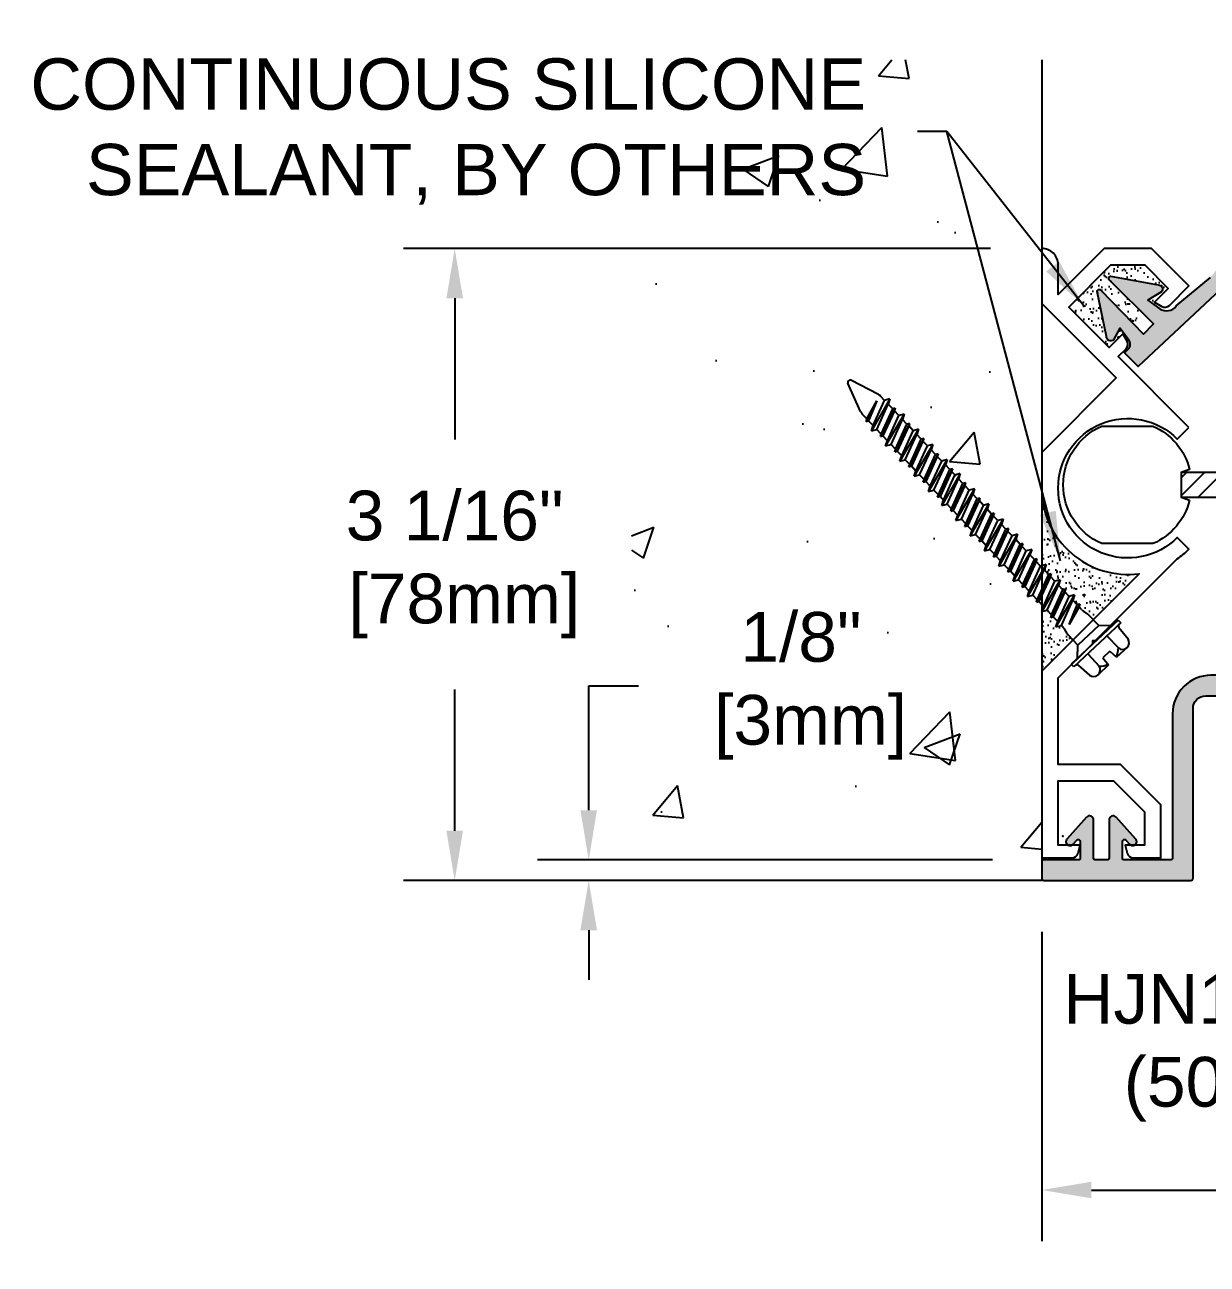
# Model space of a CAD drawing. Header units: inches. Extents: x -2.3 to 14.6, y 3.3 to 12.8.
# Drawn here: x -2.31 to 3.46, y 3.3 to 9.34 of the extents above; entities that cross this region are included whole.
import ezdxf

# ---------------------------------------------------------------- set-up
doc = ezdxf.new("R2010")
doc.units = ezdxf.units.IN
doc.header["$MEASUREMENT"] = 0
for name, color, linetype in [('Anchors', 4, 'Continuous'), ('Conditions', 1, 'Continuous'), ('Dimensions', 3, 'Continuous'), ('Fillers', 2, 'Continuous'), ('Metals', 7, 'Continuous'), ('Text', 2, 'Continuous')]:
    doc.layers.add(name, color=color, linetype=linetype)
doc.styles.add('Arial', font='arial.ttf')
doc.dimstyles.new('Arial', dxfattribs={"dimtxt": 0.2425, "dimasz": 0.2425, "dimexe": 0.25, "dimexo": 0.25, "dimgap": 0.25, "dimtad": 0, "dimtih": 1, "dimtoh": 1, "dimdec": 4, "dimzin": 3, "dimdsep": 46, "dimlunit": 4, "dimtxsty": 'Arial', "dimcen": 0.09, "dimadec": 0, "dimazin": 0, "dimtfac": 1, "dimtdec": 4, "dimtofl": 0, "dimtmove": 0, "dimatfit": 3, "dimfxl": 0, "dimfrac": 2, "dimtolj": 1, "dimtzin": 0, "dimarcsym": 0})

# ---------------------------------------------------------------- blocks, each defined once
blk = doc.blocks.new('Th316134')
for p, q in [((-0.0968, 1.8775), (-0.0272, 1.8775)), ((-0.0233, 1.8325), (-0.0272, 1.8775)), ((0.0232, 1.8325), (0.0272, 1.8775)), ((0.0272, 1.8775), (0.0967, 1.8775)), ((-0.1352, 1.779), (-0.129, 1.8501)), ((-0.0645, 1.7688), (-0.0645, 1.8501)), ((-0.0233, 1.8325), (0.0232, 1.8325)), ((0.0645, 1.7688), (0.0645, 1.8501)), ((0.1352, 1.779), (0.129, 1.8501)), ((-0.1568, 1.75), (-0.1568, 1.7688)), ((-0.1568, 1.7688), (0.1567, 1.7688)), ((0.1567, 1.7688), (0.1567, 1.75)), ((-0.1568, 1.75), (0.1567, 1.75)), ((-0.1148, 1.75), (-0.0698, 1.705)), ((-0.0698, 1.705), (-0.0698, 1.6379)), ((-0.0698, 1.705), (0.0697, 1.705)), ((0.1148, 1.75), (0.0697, 1.705)), ((0.0697, 1.705), (0.0697, 1.6379)), ((-0.0737, 1.5664), (0.0321, 1.6029)), ((-0.0737, 1.5664), (-0.0623, 1.5726)), ((-0.0687, 1.6283), (-0.0633, 1.6023)), ((-0.0623, 1.5726), (0.0321, 1.6029)), ((0.0321, 1.6029), (-0.0623, 1.5602)), ((-0.0623, 1.5927), (-0.0623, 1.5726)), ((0.0623, 1.5793), (-0.0623, 1.5285)), ((0.0623, 1.5927), (0.0623, 1.5793)), ((0.0862, 1.5664), (0.0623, 1.5793)), ((0.0687, 1.6283), (0.0633, 1.6023)), ((-0.0863, 1.5156), (0.0862, 1.5664)), ((-0.0863, 1.5156), (-0.0623, 1.5285)), ((-0.0863, 1.5156), (-0.0623, 1.5027)), ((-0.0737, 1.5664), (-0.0623, 1.5602)), ((-0.0737, 1.4648), (0.0737, 1.5156)), ((-0.0623, 1.5602), (-0.0623, 1.5285)), ((0.0623, 1.5535), (-0.0623, 1.5027)), ((-0.0623, 1.471), (0.0623, 1.5218)), ((0.0862, 1.5664), (0.0623, 1.5535)), ((0.0623, 1.5535), (0.0623, 1.5218)), ((0.0737, 1.5156), (0.0623, 1.5218)), ((0.0737, 1.5156), (0.0623, 1.5095)), ((-0.0863, 1.4141), (0.0862, 1.4648)), ((-0.0737, 1.4648), (-0.0623, 1.471)), ((-0.0737, 1.4648), (-0.0623, 1.4587)), ((0.0623, 1.5095), (-0.0623, 1.4587)), ((-0.0623, 1.5027), (-0.0623, 1.471)), ((0.0623, 1.4778), (-0.0623, 1.427)), ((-0.0623, 1.4587), (-0.0623, 1.427)), ((0.0623, 1.4519), (-0.0623, 1.4011)), ((0.0623, 1.5095), (0.0623, 1.4778)), ((0.0862, 1.4648), (0.0623, 1.4778)), ((0.0862, 1.4648), (0.0623, 1.4519)), ((0.0623, 1.4519), (0.0623, 1.4202)), ((-0.0863, 1.4141), (-0.0623, 1.427)), ((-0.0863, 1.4141), (-0.0623, 1.4011)), ((-0.0737, 1.3633), (0.0737, 1.4141)), ((-0.0623, 1.3694), (0.0623, 1.4202)), ((0.0623, 1.4079), (-0.0623, 1.3571)), ((-0.0623, 1.4011), (-0.0623, 1.3694)), ((0.0737, 1.4141), (0.0623, 1.4202)), ((0.0737, 1.4141), (0.0623, 1.4079)), ((0.0623, 1.4079), (0.0623, 1.3762)), ((-0.0863, 1.3125), (0.0862, 1.3633)), ((-0.0737, 1.3633), (-0.0623, 1.3694)), ((-0.0737, 1.3633), (-0.0623, 1.3571)), ((0.0623, 1.3762), (-0.0623, 1.3254)), ((-0.0623, 1.3571), (-0.0623, 1.3254)), ((0.0623, 1.3504), (-0.0623, 1.2996)), ((0.0862, 1.3633), (0.0623, 1.3762)), ((0.0862, 1.3633), (0.0623, 1.3504)), ((0.0623, 1.3504), (0.0623, 1.3187)), ((-0.0863, 1.3125), (-0.0623, 1.3254)), ((-0.0863, 1.3125), (-0.0623, 1.2996)), ((-0.0737, 1.2617), (0.0737, 1.3125)), ((-0.0623, 1.2679), (0.0623, 1.3187)), ((0.0623, 1.3063), (-0.0623, 1.2556)), ((-0.0623, 1.2996), (-0.0623, 1.2679)), ((0.0623, 1.2746), (-0.0623, 1.2239)), ((0.0737, 1.3125), (0.0623, 1.3187)), ((0.0737, 1.3125), (0.0623, 1.3063)), ((0.0623, 1.3063), (0.0623, 1.2746)), ((0.0862, 1.2617), (0.0623, 1.2746)), ((-0.0863, 1.2109), (0.0862, 1.2617)), ((-0.0863, 1.2109), (-0.0623, 1.2239)), ((-0.0863, 1.2109), (-0.0623, 1.198)), ((-0.0737, 1.2617), (-0.0623, 1.2679)), ((-0.0737, 1.2617), (-0.0623, 1.2556)), ((-0.0737, 1.1602), (0.0737, 1.2109)), ((-0.0623, 1.2556), (-0.0623, 1.2239)), ((0.0623, 1.2488), (-0.0623, 1.198)), ((-0.0623, 1.1663), (0.0623, 1.2171)), ((0.0862, 1.2617), (0.0623, 1.2488)), ((0.0623, 1.2488), (0.0623, 1.2171)), ((0.0737, 1.2109), (0.0623, 1.2171)), ((0.0737, 1.2109), (0.0623, 1.2048)), ((-0.0863, 1.1094), (0.0862, 1.1602)), ((-0.0737, 1.1602), (-0.0623, 1.1663)), ((-0.0737, 1.1602), (-0.0623, 1.154)), ((0.0623, 1.2048), (-0.0623, 1.154)), ((-0.0623, 1.198), (-0.0623, 1.1663)), ((0.0623, 1.1731), (-0.0623, 1.1223)), ((-0.0623, 1.154), (-0.0623, 1.1223)), ((0.0623, 1.2048), (0.0623, 1.1731)), ((0.0862, 1.1602), (0.0623, 1.1731)), ((0.0862, 1.1602), (0.0623, 1.1472)), ((-0.0863, 1.1094), (-0.0623, 1.1223)), ((-0.0863, 1.1094), (-0.0623, 1.0965)), ((-0.0737, 1.0586), (0.0737, 1.1094)), ((0.0623, 1.1472), (-0.0623, 1.0965)), ((-0.0623, 1.0648), (0.0623, 1.1155)), ((0.0623, 1.1032), (-0.0623, 1.0524)), ((-0.0623, 1.0965), (-0.0623, 1.0648)), ((0.0623, 1.1472), (0.0623, 1.1155)), ((0.0737, 1.1094), (0.0623, 1.1155)), ((0.0737, 1.1094), (0.0623, 1.1032)), ((0.0623, 1.1032), (0.0623, 1.0715)), ((-0.0863, 1.0078), (0.0862, 1.0586)), ((-0.0737, 1.0586), (-0.0623, 1.0648)), ((-0.0737, 1.0586), (-0.0623, 1.0524)), ((0.0623, 1.0715), (-0.0623, 1.0207)), ((-0.0623, 1.0524), (-0.0623, 1.0207)), ((0.0623, 1.0457), (-0.0623, 0.9949)), ((0.0862, 1.0586), (0.0623, 1.0715)), ((0.0862, 1.0586), (0.0623, 1.0457)), ((0.0623, 1.0457), (0.0623, 1.014)), ((-0.0863, 1.0078), (-0.0623, 1.0207)), ((-0.0863, 1.0078), (-0.0623, 0.9949)), ((-0.0737, 0.957), (0.0737, 1.0078)), ((-0.0623, 0.9632), (0.0623, 1.014)), ((0.0623, 1.0016), (-0.0623, 0.9509)), ((-0.0623, 0.9949), (-0.0623, 0.9632)), ((0.0623, 0.97), (-0.0623, 0.9192)), ((0.0737, 1.0078), (0.0623, 1.014)), ((0.0737, 1.0078), (0.0623, 1.0016)), ((0.0623, 1.0016), (0.0623, 0.97)), ((0.0862, 0.957), (0.0623, 0.97)), ((-0.0863, 0.9063), (0.0862, 0.957)), ((-0.0863, 0.9063), (-0.0623, 0.9192)), ((-0.0863, 0.9063), (-0.0623, 0.8933)), ((-0.0737, 0.957), (-0.0623, 0.9632)), ((-0.0737, 0.957), (-0.0623, 0.9509)), ((-0.0737, 0.8555), (0.0737, 0.9063)), ((-0.0623, 0.9509), (-0.0623, 0.9192)), ((0.0623, 0.9441), (-0.0623, 0.8933)), ((-0.0623, 0.8616), (0.0623, 0.9124)), ((0.0862, 0.957), (0.0623, 0.9441)), ((0.0623, 0.9441), (0.0623, 0.9124)), ((0.0737, 0.9063), (0.0623, 0.9124)), ((0.0737, 0.9063), (0.0623, 0.9001)), ((-0.0863, 0.8047), (0.0862, 0.8555)), ((-0.0737, 0.8555), (-0.0623, 0.8616)), ((-0.0737, 0.8555), (-0.0623, 0.8493)), ((0.0623, 0.9001), (-0.0623, 0.8493)), ((-0.0623, 0.8933), (-0.0623, 0.8616)), ((0.0623, 0.8684), (-0.0623, 0.8176)), ((-0.0623, 0.8493), (-0.0623, 0.8176)), ((0.0623, 0.9001), (0.0623, 0.8684)), ((0.0862, 0.8555), (0.0623, 0.8684)), ((0.0862, 0.8555), (0.0623, 0.8425)), ((-0.0863, 0.8047), (-0.0623, 0.8176)), ((-0.0863, 0.8047), (-0.0623, 0.7918)), ((-0.0737, 0.7539), (0.0737, 0.8047)), ((0.0623, 0.8425), (-0.0623, 0.7918)), ((-0.0623, 0.7601), (0.0623, 0.8109)), ((0.0623, 0.7985), (-0.0623, 0.7477)), ((-0.0623, 0.7918), (-0.0623, 0.7601)), ((0.0623, 0.8425), (0.0623, 0.8109)), ((0.0737, 0.8047), (0.0623, 0.8109)), ((0.0737, 0.8047), (0.0623, 0.7985)), ((0.0623, 0.7985), (0.0623, 0.7668)), ((-0.0863, 0.7031), (0.0862, 0.7539)), ((-0.0737, 0.7539), (-0.0623, 0.7601)), ((-0.0737, 0.7539), (-0.0623, 0.7477)), ((0.0623, 0.7668), (-0.0623, 0.716)), ((-0.0623, 0.7477), (-0.0623, 0.716)), ((0.0623, 0.741), (-0.0623, 0.6902)), ((0.0862, 0.7539), (0.0623, 0.7668)), ((0.0862, 0.7539), (0.0623, 0.741)), ((0.0623, 0.7488), (0.0623, 0.7171)), ((-0.0863, 0.7031), (-0.0623, 0.716)), ((-0.0863, 0.7031), (-0.0623, 0.6902)), ((-0.0737, 0.6602), (0.0737, 0.7109)), ((-0.0737, 0.6602), (-0.0623, 0.6663)), ((-0.0623, 0.6663), (0.0623, 0.7171)), ((0.0623, 0.7048), (-0.0623, 0.654)), ((-0.0623, 0.698), (-0.0623, 0.6663)), ((0.0623, 0.6731), (-0.0623, 0.6223)), ((0.0737, 0.7109), (0.0623, 0.7171)), ((0.0737, 0.7109), (0.0623, 0.7048)), ((0.0623, 0.7048), (0.0623, 0.6731)), ((0.0862, 0.6602), (0.0623, 0.6731)), ((-0.0863, 0.6094), (0.0862, 0.6602)), ((-0.0863, 0.6094), (-0.0623, 0.6223)), ((-0.0863, 0.6094), (-0.0623, 0.5965)), ((-0.0737, 0.6602), (-0.0623, 0.654)), ((-0.0737, 0.5586), (0.0737, 0.6094)), ((-0.0623, 0.654), (-0.0623, 0.6223)), ((0.0623, 0.6472), (-0.0623, 0.5965)), ((-0.0623, 0.5648), (0.0623, 0.6155)), ((0.0862, 0.6602), (0.0623, 0.6472)), ((0.0623, 0.6472), (0.0623, 0.6155)), ((0.0737, 0.6094), (0.0623, 0.6155)), ((0.0737, 0.6094), (0.0623, 0.6032)), ((-0.0863, 0.5078), (0.0862, 0.5586)), ((-0.0737, 0.5586), (-0.0623, 0.5648)), ((-0.0737, 0.5586), (-0.0623, 0.5524)), ((0.0623, 0.6032), (-0.0623, 0.5524)), ((-0.0623, 0.5965), (-0.0623, 0.5648)), ((0.0623, 0.5715), (-0.0623, 0.5207)), ((-0.0623, 0.5524), (-0.0623, 0.5207)), ((0.0623, 0.5457), (-0.0623, 0.4949)), ((0.0623, 0.6032), (0.0623, 0.5715)), ((0.0862, 0.5586), (0.0623, 0.5715)), ((0.0862, 0.5586), (0.0623, 0.5457)), ((0.0623, 0.5457), (0.0623, 0.514)), ((-0.0863, 0.5078), (-0.0623, 0.5207)), ((-0.0863, 0.5078), (-0.0623, 0.4949)), ((-0.0737, 0.457), (0.0737, 0.5078)), ((-0.0623, 0.4632), (0.0623, 0.514)), ((0.0623, 0.5016), (-0.0623, 0.4509)), ((-0.0623, 0.4949), (-0.0623, 0.4632)), ((0.0737, 0.5078), (0.0623, 0.514)), ((0.0737, 0.5078), (0.0623, 0.5016)), ((0.0623, 0.5016), (0.0623, 0.47)), ((-0.0863, 0.4063), (0.0862, 0.457)), ((-0.0737, 0.457), (-0.0623, 0.4632)), ((-0.0737, 0.457), (-0.0623, 0.4509)), ((0.0623, 0.47), (-0.0623, 0.4192)), ((-0.0623, 0.4509), (-0.0623, 0.4192)), ((0.0623, 0.4441), (-0.0623, 0.3933)), ((0.0862, 0.457), (0.0623, 0.47)), ((0.0862, 0.457), (0.0623, 0.4441)), ((0.0623, 0.4441), (0.0623, 0.4124)), ((-0.0863, 0.4063), (-0.0623, 0.4192)), ((-0.0863, 0.4063), (-0.0623, 0.3933)), ((-0.0737, 0.3555), (0.0737, 0.4063)), ((-0.0623, 0.3616), (0.0623, 0.4124)), ((0.0623, 0.4001), (-0.0623, 0.3493)), ((-0.0623, 0.3933), (-0.0623, 0.3616)), ((0.0623, 0.3684), (-0.0623, 0.3176)), ((0.0737, 0.4063), (0.0623, 0.4124)), ((0.0737, 0.4063), (0.0623, 0.4001)), ((0.0623, 0.4001), (0.0623, 0.3684)), ((0.0862, 0.3555), (0.0623, 0.3684)), ((-0.0863, 0.3047), (0.0862, 0.3555)), ((-0.0863, 0.3047), (-0.0623, 0.3176)), ((-0.0863, 0.3047), (-0.0623, 0.2918)), ((-0.0737, 0.3555), (-0.0623, 0.3616)), ((-0.0737, 0.3555), (-0.0623, 0.3493)), ((-0.0737, 0.2539), (0.0737, 0.3047)), ((-0.0623, 0.3493), (-0.0623, 0.3176)), ((0.0623, 0.3425), (-0.0623, 0.2918)), ((-0.0623, 0.2601), (0.0623, 0.3109)), ((0.0862, 0.3555), (0.0623, 0.3425)), ((0.0623, 0.3425), (0.0623, 0.3109)), ((0.0737, 0.3047), (0.0623, 0.3109)), ((0.0737, 0.3047), (0.0623, 0.2985)), ((-0.0863, 0.2031), (0.0862, 0.2539)), ((-0.0737, 0.2539), (-0.0623, 0.2601)), ((-0.0737, 0.2539), (-0.0623, 0.2477)), ((0.0623, 0.2985), (-0.0623, 0.2477)), ((-0.0623, 0.2918), (-0.0623, 0.2601)), ((0.0623, 0.2668), (-0.0623, 0.216)), ((-0.0623, 0.2477), (-0.0623, 0.216)), ((0.0623, 0.2985), (0.0623, 0.2668)), ((0.0862, 0.2539), (0.0623, 0.2668)), ((0.0862, 0.2539), (0.0623, 0.241)), ((-0.0863, 0.2031), (-0.0623, 0.216)), ((-0.0863, 0.2031), (-0.0623, 0.1902)), ((0.0623, 0.241), (-0.0623, 0.1902)), ((-0.0623, 0.1902), (-0.0623, 0.1643)), ((-0.0335, 0.1662), (0.0623, 0.2093)), ((-0.0335, 0.1662), (0.0737, 0.2031)), ((0.0623, 0.197), (-0.0335, 0.1662)), ((0.0623, 0.241), (0.0623, 0.2093)), ((0.0737, 0.2031), (0.0623, 0.2093)), ((0.0737, 0.2031), (0.0623, 0.197)), ((0.0623, 0.197), (0.0623, 0.1643)), ((-0.0596, 0.149), (-0.0096, 0.0062)), ((0.0596, 0.149), (0.0096, 0.0062))]:
    blk.add_line(p, q)
for centre, radius, start, end in [((-0.0968, 1.8448), 0.0327, 9.28497, 170.71503), ((0, 1.7879), 0.0896, 107.42152, 136.04074), ((0, 1.7879), 0.0896, 43.95926, 72.57848), ((0.0967, 1.8448), 0.0327, 9.28497, 170.71503), ((-0.1464, 1.78), 0.0112, 270, 355), ((0.1464, 1.78), 0.0112, 185, 270), ((-0.0233, 1.6379), 0.0465, 180, 191.9357), ((0.0232, 1.6379), 0.0465, 348.0643, 0), ((-0.1088, 1.5927), 0.0465, 0, 11.9357), ((0.1088, 1.5927), 0.0465, 168.0643, 180), ((-0.0158, 0.1643), 0.0465, 180, 199.30575), ((0.0158, 0.1643), 0.0465, 340.69425, 0), ((0, 0.0106), 0.0106, 204.10008, 335.89992)]:
    blk.add_arc(centre, radius, start, end)
blk = doc.blocks.new('RAL5')
blk.add_lwpolyline([(0.7175, 2.0978), (0.3724, 2.4429), (0.411, 2.4815, 0.339454), (0.416, 2.5189), (0.3958, 2.5539), (0.3286, 2.4867), (0.1314, 2.6839), (0.3376, 2.89), (0.5023, 2.89), (0.6171, 2.7752), (0.5499, 2.708), (0.5849, 2.6878, 0.339454), (0.6223, 2.6928), (0.7175, 2.788), (0.5355, 2.97), (0.3044, 2.97), (0.08, 2.7456), (0.08, 2.8905, 0.414214), (0.0005, 2.97), (0, 2.97), (0, 2.7022), (0.3634, 2.3388), (0, 1.9755), (0, 1.7977, 0.450829), (0.4753, 1.385), (0, 0.9098), (0, 0), (0.1476, 0, 0.339454), (0.1775, 0.023), (0.188, 0.062), (0.08, 0.062), (0.08, 0.375), (0.3503, 0.375), (0.501, 0.2243), (0.501, 0.062), (0.406, 0.062), (0.4165, 0.023, 0.339454), (0.4464, 0), (0.581, 0), (0.581, 0.2575), (0.3835, 0.455), (0.08, 0.455), (0.08, 0.8766), (0.2486, 1.0452), (0.2486, 1.0594), (0.2628, 1.0594), (0.6603, 1.4569, 0.044547), (0.7175, 1.5049), (0.6608, 1.5614, -2.420133), (0.6608, 2.0414), (0.7175, 2.0978)], format="xyb")
at = {"color": 0, "linetype": 'ByBlock'}
blk.add_point((0.102, 0.105), dxfattribs=at)
blk.add_point((0.102, 0.105), dxfattribs=at)
blk.add_point((0.102, 0.105), dxfattribs=at)
blk = doc.blocks.new('*D2')
at = {"layer": 'Defpoints', "color": 0}
for p in [(2.6495, 5.1672), (10.6495, 5.1672), (2.6495, 3.6584)]:
    blk.add_point(p, dxfattribs=at)
at = {"layer": 'Dimensions', "color": 0, "lineweight": -2}
for p, q in [((2.6495, 4.9172), (2.6495, 3.4084)), ((10.6495, 4.9172), (10.6495, 3.4084)), ((2.892, 3.6584), (5.6689, 3.6584)), ((10.407, 3.6584), (7.63, 3.6584))]:
    blk.add_line(p, q, dxfattribs=at)
at = {"layer": 'Dimensions', "color": 0}
for points in [[(2.892, 3.6989), (2.892, 3.618), (2.6495, 3.6584)], [(10.407, 3.6989), (10.407, 3.618), (10.6495, 3.6584)]]:
    blk.add_solid(points, dxfattribs=at)
at = {"layer": 'Dimensions', "color": 0, "insert": (6.6495, 3.6584), "char_height": 0.2425, "attachment_point": 5, "style": 'Arial'}
blk.add_mtext('\\A1;8"\\P [203mm]', dxfattribs=at)
blk = doc.blocks.new('*D3')
at = {"layer": 'Defpoints', "color": 0}
for p in [(2.65, 8.2476), (-0.2125, 5.1672), (0.6495, 5.1672)]:
    blk.add_point(p, dxfattribs=at)
at = {"layer": 'Dimensions', "color": 0, "lineweight": -2}
for p, q in [((2.4, 8.2476), (-0.4625, 8.2476)), ((-0.2125, 8.0051), (-0.2125, 7.317)), ((-0.2125, 5.4097), (-0.2125, 6.0979)), ((0.3995, 5.1672), (-0.4625, 5.1672))]:
    blk.add_line(p, q, dxfattribs=at)
at = {"layer": 'Dimensions', "color": 0}
for points in [[(-0.2529, 8.0051), (-0.172, 8.0051), (-0.2125, 8.2476)], [(-0.2529, 5.4097), (-0.172, 5.4097), (-0.2125, 5.1672)]]:
    blk.add_solid(points, dxfattribs=at)
at = {"layer": 'Dimensions', "color": 0, "insert": (-0.2125, 6.7074), "char_height": 0.2425, "attachment_point": 5, "style": 'Arial'}
blk.add_mtext('\\A1;3 1/16"\\P [78mm]', dxfattribs=at)
blk = doc.blocks.new('*D6')
at = {"layer": 'Defpoints', "color": 0}
for p in [(0.4409, 5.2672), (2.6595, 5.2672), (2.6495, 5.1672)]:
    blk.add_point(p, dxfattribs=at)
at = {"layer": 'Dimensions', "color": 0, "lineweight": -2}
for p, q in [((0.4409, 5.5097), (0.4409, 6.116)), ((0.4409, 6.116), (0.6834, 6.116)), ((2.4095, 5.2672), (0.1909, 5.2672)), ((2.3995, 5.1672), (0.1909, 5.1672)), ((0.4409, 4.9247), (0.4409, 4.6822))]:
    blk.add_line(p, q, dxfattribs=at)
at = {"layer": 'Dimensions', "color": 0}
for points in [[(0.4005, 5.5097), (0.4813, 5.5097), (0.4409, 5.2672)], [(0.4005, 4.9247), (0.4813, 4.9247), (0.4409, 5.1672)]]:
    blk.add_solid(points, dxfattribs=at)
at = {"layer": 'Dimensions', "color": 0, "insert": (1.4756, 6.116), "char_height": 0.2425, "attachment_point": 5, "style": 'Arial'}
blk.add_mtext('\\A1;1/8"\\P [3mm]', dxfattribs=at)
blk = doc.blocks.new('SB20-MOD')
h = blk.add_hatch()
h.set_pattern_fill('ANSI31', color=256, scale=0.5, style=0)
h.paths.add_polyline_path([(4.0676, 7.0751), (4.0676, 7.1058), (4.0388, 7.1249), (4.0964, 7.1467), (4.0676, 7.1658), (4.0676, 7.1951), (3.3292, 7.1951), (3.3292, 7.0751)])
h.paths.add_polyline_path([(4.1376, 7.1951), (4.1376, 7.1658), (4.1664, 7.1467), (4.1088, 7.1249), (4.1376, 7.1058), (4.1376, 7.0751), (4.6489, 7.0751), (4.6489, 7.1951)])
h.paths.add_polyline_path([(9.1125, 7.0751), (9.1125, 7.1058), (9.0837, 7.1249), (9.1413, 7.1467), (9.1125, 7.1658), (9.1125, 7.1951), (8.6505, 7.1951), (8.6505, 7.0751)])
h.paths.add_polyline_path([(10.4426, 7.0751), (10.4426, 7.1951), (9.1825, 7.1951), (9.1825, 7.1658), (9.2113, 7.1467), (9.1537, 7.1249), (9.1825, 7.1058), (9.1825, 7.0751)])
blk.add_lwpolyline([(3.3702, 7.0608, -0.233897), (3.1917, 6.8487), (2.9417, 6.8487, -0.654654), (2.9417, 7.4215), (3.1917, 7.4215, -0.233897), (3.3702, 7.2095), (3.3292, 7.1951), (3.3292, 7.0751)], format="xyb", close=True)
for points in [[(4.0676, 7.1951), (3.3292, 7.1951)], [(4.0676, 7.1951), (3.3292, 7.1951)], [(3.3292, 7.0751), (4.0676, 7.0751)], [(3.3292, 7.0751), (4.0676, 7.0751)]]:
    blk.add_lwpolyline(points)
blk = doc.blocks.new('bs1200')
at = {"layer": 'Fillers'}
blk.add_hatch(color=256, dxfattribs=at).paths.add_polyline_path([(4.8898, 9.5062), (4.9442, 10.8302, -0.859612), (5.1442, 10.8302), (5.4303, 9.5786, 0.901093), (5.7703, 9.5786), (6.0178, 10.7292, -0.930224), (6.2178, 10.7292), (6.4832, 9.5643, 0.3755), (6.6526, 9.4162, 0.3755), (6.822, 9.5643), (7.0873, 10.7292, -0.930224), (7.2873, 10.7292), (7.5348, 9.5786, 0.901093), (7.8748, 9.5786), (8.1609, 10.8302, -0.859612), (8.3609, 10.8302), (8.4154, 9.5062, 0.956113), (8.7554, 9.5062), (8.9352, 10.0472, -0.894712), (9.1352, 10.0472), (8.9567, 8.8672, 0.933945), (9.2967, 8.8672), (9.4858, 9.3526, -0.914565), (9.6858, 9.3526), (9.7244, 8.2033, 0.203722), (9.7856, 8.0852), (10.1952, 7.7058), (10.2395, 7.7847), (10.226, 7.7982, -0.379282), (10.2173, 7.8452), (10.2625, 7.9052), (10.2937, 7.8493, 0.684825), (10.3279, 7.8643), (10.3939, 8.0706, 0.67662), (10.3768, 8.0779), (10.1691, 7.8636), (10.1196, 7.9131), (10.3353, 8.1288, 0.637589), (10.3291, 8.1458), (10.0974, 8.103, 0.699658), (10.0816, 8.069), (10.1471, 8.0294), (10.0933, 7.9898, -0.423685), (10.0087, 8.0007), (9.8331, 8.1462, -0.131789), (9.7899, 8.2236), (9.7558, 9.3526, 0.947783), (9.4158, 9.3526), (9.2267, 8.8672, -0.871953), (9.0267, 8.8672), (9.2052, 10.0472, 0.947333), (8.8652, 10.0472), (8.6854, 9.5062, -0.861922), (8.4854, 9.5062), (8.4309, 10.8302, 0.937913), (8.0909, 10.8302), (7.8048, 9.5786, -0.854277), (7.6048, 9.5786), (7.3573, 10.7292, 0.932267), (7.0173, 10.7292), (6.7526, 9.5786, -0.377672), (6.6526, 9.4905, -0.377672), (6.5526, 9.5786), (6.2878, 10.7292, 0.932267), (5.9478, 10.7292), (5.7003, 9.5786, -0.854277), (5.5003, 9.5786), (5.2142, 10.8302, 0.937913), (4.8742, 10.8302), (4.8198, 9.5062, -0.861922), (4.6198, 9.5062), (4.4399, 10.0472, 0.947333), (4.0999, 10.0472), (4.2785, 8.8672, -0.871953), (4.0785, 8.8672), (3.8893, 9.3526, 0.947783), (3.5493, 9.3526), (3.5153, 8.2236, -0.131789), (3.4721, 8.1462), (3.3055, 8.0072, -0.423685), (3.2208, 7.9963), (3.167, 8.0358), (3.2326, 8.0754, 0.699658), (3.2168, 8.1095), (2.9851, 8.1522, 0.637589), (2.9789, 8.1352), (3.1946, 7.9195), (3.1451, 7.87), (2.9374, 8.0844, 0.67662), (2.9203, 8.0771), (2.9648, 7.8577, 0.684825), (2.9989, 7.8426), (3.0301, 7.8985), (3.0753, 7.8386, -0.37928), (3.0666, 7.7915), (3.0531, 7.7781), (3.119, 7.7123), (3.5196, 8.0852, 0.203722), (3.5808, 8.2033), (3.6193, 9.3526, -0.914565), (3.8193, 9.3526), (4.0085, 8.8672, 0.933945), (4.3485, 8.8672), (4.1699, 10.0472, -0.894712), (4.3699, 10.0472), (4.5498, 9.5062, 0.956113)])
blk.add_lwpolyline([(3.0666, 7.7915, 0.379282), (3.0753, 7.8386), (3.0301, 7.8985), (2.9989, 7.8426, -0.684825), (2.9648, 7.8577), (2.9203, 8.0771, -0.67662), (2.9374, 8.0844), (3.1451, 7.87), (3.1946, 7.9195), (2.9789, 8.1352, -0.637589), (2.9851, 8.1522), (3.2168, 8.1095, -0.699658), (3.2326, 8.0754), (3.167, 8.0358), (3.2247, 7.9935, 0.400335), (3.3055, 8.0072), (3.4721, 8.1462, 0.131789)], format="xyb", dxfattribs=at)
blk.add_lwpolyline([(3.5196, 8.0852), (3.119, 7.7123), (3.0531, 7.7781), (3.0666, 7.7915)], dxfattribs=at)
blk = doc.blocks.new('VS400SB')
at = {"linetype": 'Continuous'}
blk.add_hatch(color=256, dxfattribs=at).paths.add_polyline_path([(-0.175, 0.838, -0.414214), (-0.113, 0.9), (0.113, 0.9, -0.414214), (0.175, 0.838), (0.175, 0.01, 0.414214), (0.185, 0), (0.9025, 0, 0.414214), (0.9125, 0.01), (0.9125, 0.838, -0.414214), (0.9745, 0.9), (1.2005, 0.9, -0.414214), (1.2625, 0.838), (1.2625, 0.01, 0.414214), (1.2725, 0), (1.99, 0, 0.414214), (2, 0.01), (2, 0.09, 0.414214), (1.99, 0.1), (1.822, 0.1, -0.414214), (1.812, 0.11), (1.812, 0.19, -0.69108), (1.8295, 0.1966), (1.847, 0.1768, 1.006373), (1.8768, 0.2034), (1.7818, 0.3084, 0.686397), (1.747, 0.295), (1.747, 0.11, -0.414214), (1.737, 0.1), (1.682, 0.1, -0.414214), (1.672, 0.11), (1.672, 0.295, 0.686397), (1.6372, 0.3084), (1.5422, 0.2034, 1.006373), (1.572, 0.1768), (1.5895, 0.1966, -0.69108), (1.607, 0.19), (1.607, 0.11, -0.414214), (1.597, 0.1), (1.3725, 0.1, -0.414214), (1.3625, 0.11), (1.3625, 0.813, 0.414214), (1.1755, 1), (0.9995, 1, 0.414214), (0.8125, 0.813), (0.8125, 0.11, -0.414214), (0.8025, 0.1), (0.285, 0.1, -0.414214), (0.275, 0.11), (0.275, 0.813, 0.414214), (0.088, 1), (-0.088, 1, 0.414214), (-0.275, 0.813), (-0.275, 0.11, -0.414214), (-0.285, 0.1), (-0.8025, 0.1, -0.414214), (-0.8125, 0.11), (-0.8125, 0.813, 0.414214), (-0.9995, 1), (-1.1755, 1, 0.414214), (-1.3625, 0.813), (-1.3625, 0.11, -0.414214), (-1.3725, 0.1), (-1.597, 0.1, -0.414214), (-1.607, 0.11), (-1.607, 0.19, -0.69108), (-1.5895, 0.1966), (-1.572, 0.1768, 1.006373), (-1.5422, 0.2034), (-1.6372, 0.3084, 0.686397), (-1.672, 0.295), (-1.672, 0.11, -0.414214), (-1.682, 0.1), (-1.737, 0.1, -0.414214), (-1.747, 0.11), (-1.747, 0.295, 0.686397), (-1.7818, 0.3084), (-1.8768, 0.2034, 1.006373), (-1.847, 0.1768), (-1.8295, 0.1966, -0.69108), (-1.812, 0.19), (-1.812, 0.11, -0.414214), (-1.822, 0.1), (-1.99, 0.1, 0.414214), (-2, 0.09), (-2, 0.01, 0.414214), (-1.99, 0), (-1.2725, 0, 0.414214), (-1.2625, 0.01), (-1.2625, 0.838, -0.414214), (-1.2005, 0.9), (-0.9745, 0.9, -0.414214), (-0.9125, 0.838), (-0.9125, 0.01, 0.414214), (-0.9025, 0), (-0.185, 0, 0.414214), (-0.175, 0.01)])
at = {"linetype": 'Continuous', "flags": 128}
blk.add_lwpolyline([(-0.275, 0.11, -0.414214), (-0.285, 0.1), (-0.8025, 0.1, -0.414214), (-0.8125, 0.11), (-0.8125, 0.813, 0.414214), (-0.9995, 1), (-1.1755, 1, 0.414214), (-1.3625, 0.813), (-1.3625, 0.11, -0.414214), (-1.3725, 0.1), (-1.597, 0.1, -0.414214), (-1.607, 0.11), (-1.607, 0.19, -0.69108), (-1.5895, 0.1966), (-1.572, 0.1768, 1.006373), (-1.5422, 0.2034), (-1.6372, 0.3084, 0.686397), (-1.672, 0.295), (-1.672, 0.11, -0.414214), (-1.682, 0.1), (-1.737, 0.1, -0.414214), (-1.747, 0.11), (-1.747, 0.295, 0.686397), (-1.7818, 0.3084), (-1.8768, 0.2034, 1.006373), (-1.847, 0.1768), (-1.8295, 0.1966, -0.69108), (-1.812, 0.19), (-1.812, 0.11, -0.414214), (-1.822, 0.1), (-1.99, 0.1, 0.414214), (-2, 0.09), (-2, 0.01, 0.414214), (-1.99, 0), (-1.2725, 0, 0.414214), (-1.2625, 0.01), (-1.2625, 0.838, -0.414214), (-1.2005, 0.9), (-0.9745, 0.9, -0.414214), (-0.9125, 0.838), (-0.9125, 0.01, 0.414214), (-0.9025, 0), (-0.185, 0, 0.414214), (-0.175, 0.01), (-0.175, 0.838, -0.414214), (-0.113, 0.9), (0.113, 0.9, -0.414214), (0.175, 0.838), (0.175, 0.01, 0.414214), (0.185, 0), (0.9025, 0, 0.414214), (0.9125, 0.01), (0.9125, 0.838, -0.414214), (0.9745, 0.9), (1.2005, 0.9, -0.414214), (1.2625, 0.838), (1.2625, 0.01, 0.414214), (1.2725, 0), (1.99, 0, 0.414214), (2, 0.01), (2, 0.09, 0.414214), (1.99, 0.1), (1.822, 0.1, -0.414214), (1.812, 0.11), (1.812, 0.19, -0.69108), (1.8295, 0.1966), (1.847, 0.1768, 1.006373), (1.8768, 0.2034), (1.7818, 0.3084, 0.686397), (1.747, 0.295), (1.747, 0.11, -0.414214), (1.737, 0.1), (1.682, 0.1, -0.414214), (1.672, 0.11), (1.672, 0.295, 0.686397), (1.6372, 0.3084), (1.5422, 0.2034, 1.006373), (1.572, 0.1768), (1.5895, 0.1966, -0.69108), (1.607, 0.19), (1.607, 0.11, -0.414214), (1.597, 0.1), (1.3725, 0.1, -0.414214), (1.3625, 0.11), (1.3625, 0.813, 0.414214), (1.1755, 1), (0.9995, 1, 0.414214), (0.8125, 0.813), (0.8125, 0.11, -0.414214), (0.8025, 0.1), (0.285, 0.1, -0.414214), (0.275, 0.11), (0.275, 0.813, 0.414214), (0.088, 1), (-0.088, 1, 0.414214), (-0.275, 0.813)], format="xyb", close=True, dxfattribs=at)

msp = doc.modelspace()

# ---------------------------------------------------------------- hatches: boundary and pattern name
at = {"layer": 'Conditions'}
h = msp.add_hatch(dxfattribs=at)
h.set_pattern_fill('AR-CONC', color=256, scale=0.25, style=0)
h.paths.add_polyline_path([(1.70551, 7.5902, -0.7741233), (1.72039, 7.60422), (1.85307, 7.53542, -0.084437), (1.86552, 7.52602), (1.88325, 7.5072), (1.90958, 7.51425), (1.90097, 7.48838), (1.92271, 7.46531), (1.93526, 7.46867), (1.93116, 7.45634), (1.95289, 7.43327), (1.97922, 7.44032), (1.97061, 7.41445), (1.99234, 7.39138), (2.0049, 7.39474), (2.00079, 7.38241), (2.02252, 7.35934), (2.04886, 7.36639), (2.04025, 7.34052), (2.06198, 7.31745), (2.07454, 7.32081), (2.07043, 7.30848), (2.09216, 7.28541), (2.11849, 7.29246), (2.10989, 7.26659), (2.13162, 7.24352), (2.14417, 7.24688), (2.14007, 7.23455), (2.1618, 7.21148), (2.18813, 7.21853), (2.17952, 7.19266), (2.20125, 7.16959), (2.21381, 7.17295), (2.2097, 7.16062), (2.22608, 7.14324), (2.25241, 7.15028), (2.2438, 7.12442), (2.26553, 7.10135), (2.27809, 7.10471), (2.27398, 7.09238), (2.29571, 7.06931), (2.32205, 7.07635), (2.31344, 7.05049), (2.33517, 7.02742), (2.34773, 7.03078), (2.34362, 7.01845), (2.36535, 6.99538), (2.39168, 7.00242), (2.38308, 6.97656), (2.40481, 6.95349), (2.41736, 6.95685), (2.41326, 6.94452), (2.43499, 6.92145), (2.46132, 6.92849), (2.45271, 6.90263), (2.47444, 6.87956), (2.487, 6.88292), (2.48289, 6.87059), (2.50463, 6.84752), (2.53096, 6.85456), (2.52235, 6.8287), (2.54408, 6.80563), (2.55664, 6.80899), (2.55253, 6.79666), (2.57426, 6.77359), (2.60059, 6.78063), (2.59199, 6.75477), (2.61372, 6.7317), (2.62627, 6.73506), (2.62217, 6.72273), (2.6439, 6.69966), (2.64946, 6.70114), (2.64946, 9.1672), (0.64946, 9.1672), (0.64946, 5.1672), (2.64946, 5.1672), (2.64946, 6.47762), (2.64912, 6.47753), (2.64946, 6.47856), (2.64946, 6.51217), (2.636, 6.52647), (2.62344, 6.52311), (2.62754, 6.53544), (2.60581, 6.55851), (2.57948, 6.55146), (2.58809, 6.57733), (2.56636, 6.6004), (2.5538, 6.59704), (2.55791, 6.60937), (2.53618, 6.63244), (2.50985, 6.62539), (2.51845, 6.65126), (2.49672, 6.67433), (2.48417, 6.67097), (2.48827, 6.6833), (2.46654, 6.70637), (2.44021, 6.69932), (2.44882, 6.72519), (2.42709, 6.74826), (2.41453, 6.7449), (2.41863, 6.75723), (2.3969, 6.7803), (2.37057, 6.77325), (2.37918, 6.79912), (2.35745, 6.82219), (2.34489, 6.81883), (2.349, 6.83116), (2.32727, 6.85423), (2.30093, 6.84718), (2.30954, 6.87305), (2.28781, 6.89612), (2.27526, 6.89276), (2.27936, 6.90509), (2.25763, 6.92816), (2.2313, 6.92111), (2.23991, 6.94698), (2.21818, 6.97005), (2.20562, 6.96669), (2.20972, 6.97902), (2.18799, 7.00209), (2.16166, 6.99504), (2.17027, 7.02091), (2.1539, 7.03829), (2.14134, 7.03493), (2.14544, 7.04726), (2.12371, 7.07033), (2.09738, 7.06329), (2.10599, 7.08915), (2.08426, 7.11222), (2.0717, 7.10886), (2.07581, 7.12119), (2.05408, 7.14426), (2.02774, 7.13722), (2.03635, 7.16308), (2.01462, 7.18615), (2.00207, 7.18279), (2.00617, 7.19512), (1.98444, 7.21819), (1.95811, 7.21115), (1.96672, 7.23701), (1.94499, 7.26008), (1.93243, 7.25672), (1.93653, 7.26905), (1.9148, 7.29212), (1.88847, 7.28508), (1.89708, 7.31094), (1.87535, 7.33401), (1.86279, 7.33065), (1.8669, 7.34298), (1.84517, 7.36605), (1.81883, 7.35901), (1.82744, 7.38487), (1.80571, 7.40794), (1.79315, 7.40458), (1.79726, 7.41691), (1.77489, 7.44066, -0.084437), (1.76625, 7.45364)])
h.paths.add_polyline_path([(0.87279, 6.5362), (2.07834, 6.5362), (2.07834, 5.69584), (0.87279, 5.69584)], flags=24)
h.paths.add_polyline_path([(-2.30817, 9.24265), (1.85571, 9.24265), (1.85571, 8.39266), (-2.30817, 8.39266)], flags=9)
h = msp.add_hatch(dxfattribs=at)
h.set_pattern_fill('AR-SAND', color=256, scale=0.0325, style=0)
h.paths.add_polyline_path([(2.92102, 8.03406, -0.8271413), (2.93761, 8.04458), (3.09541, 7.88172), (3.14411, 7.93042), (2.97888, 8.09565, -0.8453389), (2.99031, 8.11172), (3.21677, 8.06991, -0.6996577), (3.23262, 8.03584), (3.16704, 7.99625), (3.19177, 7.97808), (3.19938, 7.98569), (3.26656, 8.05286), (3.15178, 8.16764), (2.98704, 8.16764), (2.78091, 7.96151), (2.97806, 7.76436), (3.04841, 7.83472), (3.03011, 7.85896), (2.99888, 7.80308, -0.6848253), (2.96476, 7.81813)])
h = msp.add_hatch(dxfattribs=at)
h.set_pattern_fill('AR-SAND', color=256, scale=0.0325, style=0)
h.paths.add_polyline_path([(3.12472, 6.66266, -0.4508285), (2.64946, 7.07538), (2.64946, 6.70114), (2.67023, 6.7067), (2.66162, 6.68084), (2.68335, 6.65777), (2.69591, 6.66113), (2.69181, 6.6488), (2.71354, 6.62573), (2.73987, 6.63277), (2.73126, 6.60691), (2.75299, 6.58384), (2.76555, 6.5872), (2.76144, 6.57487), (2.78317, 6.5518), (2.8095, 6.55884), (2.8009, 6.53298), (2.82263, 6.50991), (2.83518, 6.51327), (2.83108, 6.50094), (2.84488, 6.48628, 0.0521265), (2.85221, 6.47997), (2.87401, 6.46483, -0.0521265), (2.88134, 6.45852), (2.90037, 6.43831)])
h.paths.add_polyline_path([(2.80169, 6.33962), (2.77979, 6.36287, -0.0521265), (2.77393, 6.37056), (2.76012, 6.39323, 0.0521265), (2.75426, 6.40092), (2.74509, 6.41065), (2.71876, 6.4036), (2.72736, 6.42947), (2.70563, 6.45254), (2.69308, 6.44918), (2.69718, 6.46151), (2.67545, 6.48458), (2.64946, 6.47762), (2.64946, 6.1874)])

# ---------------------------------------------------------------- linework, layer by layer
msp.add_lwpolyline([(2.64946, 9.1672), (2.64946, 5.1672), (0.64946, 5.1672)], dxfattribs=at)

# ---------------------------------------------------------------- block references
msp.add_blockref('bs1200', (0, -0.03956))
at = {"layer": 'Anchors'}
msp.add_blockref('SB20-MOD', (0, -0.03956), dxfattribs=at)
at = {"layer": 'Anchors', "rotation": 223.2871199336312}
msp.add_blockref('Th316134', (1.70753, 7.60297), dxfattribs=at)
at = {"layer": 'Fillers'}
msp.add_blockref('VS400SB', (4.64946, 5.1672), dxfattribs=at)
at = {"layer": 'Metals', "rotation": 3.117506253147439e-12}
msp.add_blockref('RAL5', (2.64946, 5.27764), dxfattribs=at)

# ---------------------------------------------------------------- texts
at = {"layer": 'Text', "style": 'Arial'}
for s, insert, char_height, attachment_point in [('CONTINUOUS SILICONE\\PSEALANT, BY OTHERS', (1.79321, 8.81765), 0.25, 6), ('HJN14-O @ 20"\\P(508mm) O.C.', (5.19495, 4.71164), 0.2425, 3)]:
    msp.add_mtext(s, dxfattribs=dict(at, insert=insert, char_height=char_height, attachment_point=attachment_point))

# ---------------------------------------------------------------- dimensions: what is measured, and where the dimension line sits
at = {"layer": 'Dimensions'}
for base, p1, p2, picture, middle in [((-0.21246, 5.1672), (2.64996, 8.24764), (0.64946, 5.1672), '*D3', (-0.21246, 6.70742)), ((0.44091, 5.2672), (2.64946, 5.1672), (2.65946, 5.2672), '*D6', (1.47556, 6.11602))]:
    dim = msp.add_linear_dim(base=base, p1=p1, p2=p2, angle=90, dimstyle='Arial', override={"dimpost": '\\X'}, dxfattribs=at)
    dim.commit()
    dim.dimension.update_dxf_attribs({"geometry": picture, "text_midpoint": middle, "dimtype": 160})
dim = msp.add_linear_dim(base=(2.64946, 3.65844), p1=(10.64946, 5.1672), p2=(2.64946, 5.1672), dimstyle='Arial', override={"dimpost": '\\X'}, dxfattribs=at)
dim.commit()
dim.dimension.update_dxf_attribs({"geometry": '*D2', "text_midpoint": (6.64946, 3.65844), "dimtype": 160})

# ---------------------------------------------------------------- leaders
at = {"layer": 'Fillers', "annotation_type": 0, "has_hookline": 1, "hookline_direction": 1, "text_width": 4.03888}
msp.add_leader([(2.85289, 7.96953), (2.18601, 8.81765), (2.04321, 8.81765)], dimstyle='Arial', dxfattribs=at)
at = {"layer": 'Fillers'}
msp.add_leader([(2.74136, 6.72499), (2.18601, 8.81765), (2.04321, 8.81765)], dimstyle='Arial', dxfattribs=at)

doc.saveas('drawing.dxf')
